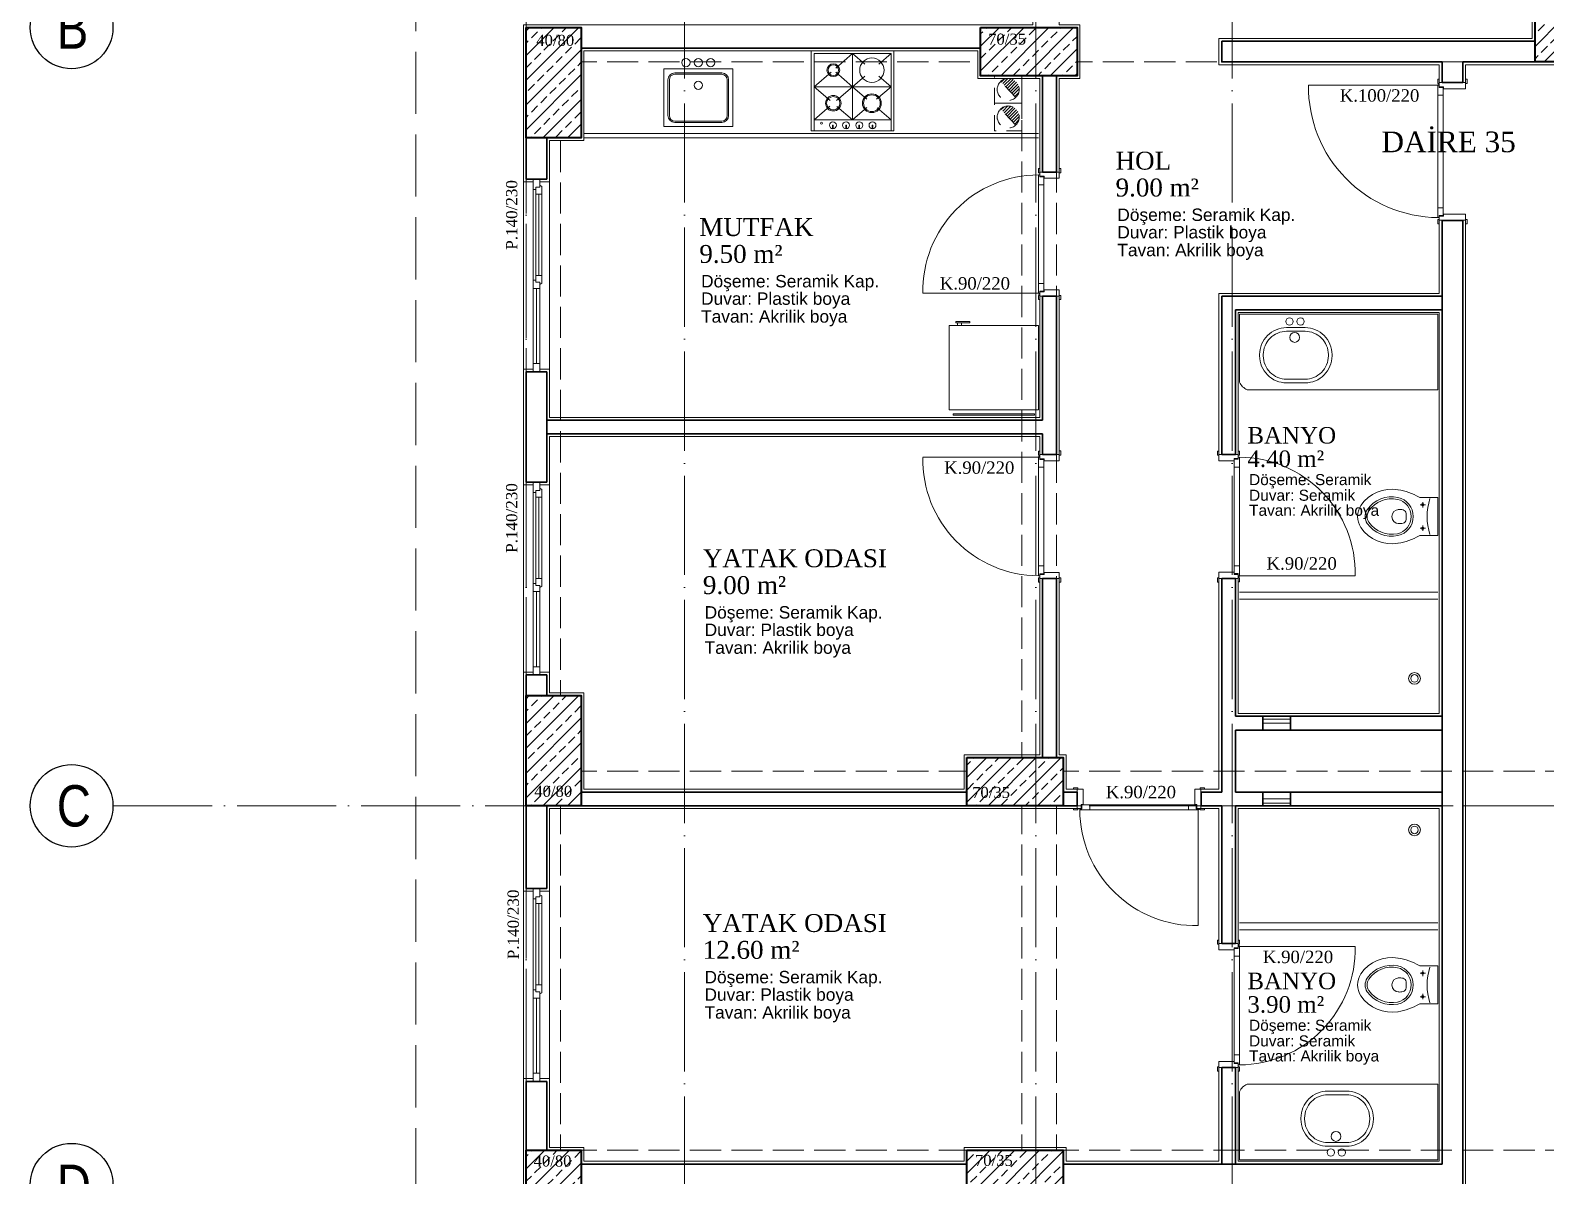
# Model space of a CAD drawing. Header units: millimetres. Extents: x 11587 to 81192, y -36083 to -25300.
# Drawn here: x 42566 to 43666, y -33774 to -32942 of the extents above; entities that cross this region are included whole.
import ezdxf

# ---------------------------------------------------------------- set-up
doc = ezdxf.new("R2010")
doc.units = ezdxf.units.MM
doc.linetypes.add('AKS', pattern=[30, 24, -3, 0, -3])
doc.linetypes.add('IZDUSUM1', pattern=[20, 7.5, -5, 7.5, 0])
for name, color, linetype, lineweight in [('rtm-aks balon', 20, 'Continuous', 25), ('rtm-aks balon yazı', 7, 'Continuous', 20), ('rtm-aks yeni', 7, 'AKS', 20), ('rtm-cam', 141, 'Continuous', 9), ('rtm-duv tugla', 22, 'Continuous', 35), ('rtm-izdusum-üst ince', 8, 'IZDUSUM1', 5), ('rtm-kapı-ahsap', 35, 'Continuous', 13), ('rtm-mhl-yazı-adı', 150, 'Continuous', 30), ('rtm-mhl-yazı-m2', 7, 'Continuous', 20), ('rtm-mhl-yazı-malzeme', 253, 'Continuous', 13), ('rtm-pen-ahsap', 35, 'Continuous', 13), ('rtm-plan katmanı-05', 205, 'Continuous', 20), ('rtm-plan katmanı-07', 135, 'Continuous', 9), ('rtm-sıva', 252, 'Continuous', 15), ('rtm-tarama-betonarme', 51, 'Continuous', 15), ('rtm-tas_betonarme', 50, 'Continuous', 40), ('rtm-tefris vitrifiye', 9, 'Continuous', 9)]:
    doc.layers.add(name, color=color, linetype=linetype, lineweight=lineweight)
doc.styles.add('AKSYAZI', font='ARIALN.TTF')
doc.styles.add('ARIAL', font='times.ttf')
doc.styles.get("Standard").update_dxf_attribs({"font": 'arial.ttf'})
doc.styles.add('VAZ-OLCU', font='times.ttf', dxfattribs={"height": 60})
pattern_1 = [(45, (21096.76, 20249.116), (-8.980256, 8.980256), []), (45, (21105.74, 20249.116), (-8.980256, 8.980256), [6.35, -3.175])]

# ---------------------------------------------------------------- blocks, each defined once
blk = doc.blocks.new('KİRİŞA')
at = {"layer": 'rtm-izdusum-üst ince', "ltscale": 1.5}
for points in [[(21869.4, -53214.2), (22159.4, -53214.2)], [(22229.4, -53214.2), (22561.9, -53214.2)], [(22189.4, -53719.2), (22189.4, -53224.2)], [(22214.4, -53719.2), (22214.4, -53224.2)], [(21829.4, -53674.2), (21829.4, -53269.2)], [(21854.4, -53674.2), (21854.4, -53269.2)], [(21869.4, -53729.2), (22149.4, -53729.2)], [(22219.4, -53729.2), (22639.4, -53729.2)], [(21829.4, -54004.2), (21829.4, -53754.2)], [(21854.4, -54004.2), (21854.4, -53754.2)], [(21869.4, -53754.2), (22149.4, -53754.2)], [(22189.4, -54004.2), (22189.4, -53754.2)], [(22214.4, -54004.2), (22214.4, -53754.2)], [(22219.4, -53754.2), (22639.4, -53754.2)], [(21869.4, -54004.2), (22149.4, -54004.2)], [(22219.4, -54004.2), (22629.4, -54004.2)]]:
    blk.add_lwpolyline(points, dxfattribs=at)
blk = doc.blocks.new('rty')
at = {"layer": 'rtm-kapı-ahsap'}
for p, q in [((-58244.9, -62700.3), (-58243.8, -62700.3)), ((-58244.9, -62703.4), (-58244.9, -62700.3)), ((-58243.8, -62700.3), (-58243.8, -62703.4)), ((-58243.8, -62707.4), (-58243.8, -62702.9)), ((-58229.8, -62702.9), (-58243.8, -62702.9)), ((-58229.8, -62700.4), (-58229.8, -62703.4)), ((-58228.8, -62700.4), (-58229.8, -62700.4)), ((-58229.8, -62702.9), (-58229.8, -62705.9)), ((-58228.8, -62703.4), (-58228.8, -62700.4)), ((-58243.8, -62703.4), (-58244.9, -62703.4)), ((-58232.8, -62707.4), (-58243.8, -62707.4)), ((-58232.8, -62705.9), (-58232.8, -62707.4)), ((-58229.8, -62705.9), (-58232.8, -62705.9)), ((-58232.6, -62706.4), (-58232.6, -62789.4)), ((-58232.6, -62706.4), (-58229.7, -62706.4)), ((-58228.8, -62712), (-58232.6, -62712)), ((-58229.8, -62703.4), (-58228.8, -62703.4)), ((-58229.8, -62704.9), (-58228.8, -62704.9)), ((-58229.7, -62706.4), (-58229.7, -62704.9)), ((-58228.8, -62790.9), (-58228.8, -62704.9)), ((-58144.8, -62704.9), (-58228.8, -62704.9)), ((-58243.8, -62788.4), (-58243.8, -62792.9)), ((-58232.8, -62788.4), (-58243.8, -62788.4)), ((-58232.8, -62789.9), (-58232.8, -62788.4)), ((-58229.8, -62789.9), (-58232.8, -62789.9)), ((-58228.8, -62783.7), (-58232.6, -62783.7)), ((-58232.6, -62789.4), (-58229.7, -62789.4)), ((-58229.8, -62792.9), (-58229.8, -62789.9)), ((-58229.8, -62790.9), (-58228.8, -62790.9)), ((-58229.7, -62789.4), (-58229.7, -62790.9)), ((-58243.8, -62792.3), (-58244.9, -62792.3)), ((-58244.9, -62792.3), (-58244.9, -62795.4)), ((-58244.9, -62795.4), (-58243.8, -62795.4)), ((-58243.8, -62795.4), (-58243.8, -62792.3)), ((-58229.8, -62792.9), (-58243.8, -62792.9)), ((-58229.8, -62795.4), (-58229.8, -62792.3)), ((-58229.8, -62792.3), (-58228.8, -62792.3)), ((-58228.8, -62795.4), (-58229.8, -62795.4)), ((-58228.8, -62792.3), (-58228.8, -62795.4))]:
    blk.add_line(p, q, dxfattribs=at)
at = {"layer": 'rtm-kapı-ahsap', "const_width": 0.392}
blk.add_lwpolyline([(-58229.2, -62703.9, 1), (-58229.2, -62704.5, 1)], format="xyb", close=True, dxfattribs=at)
at = {"layer": 'rtm-kapı-ahsap'}
blk.add_arc((-58229.1, -62706.6), 84.3, 270.2011, 1.1472, dxfattribs=at)
blk = doc.blocks.new('K-100')
at = {"layer": 'rtm-kapı-ahsap'}
for p, q in [((-34308.1, -13702.2), (-34307, -13702.2)), ((-34308.1, -13705.4), (-34308.1, -13702.2)), ((-34307, -13705.4), (-34308.1, -13705.4)), ((-34307, -13702.2), (-34307, -13705.4)), ((-34307, -13709.3), (-34307, -13704.8)), ((-34288, -13704.8), (-34307, -13704.8)), ((-34288, -13707.8), (-34291, -13707.8)), ((-34291, -13707.8), (-34291, -13709.3)), ((-34290.8, -13801.3), (-34290.8, -13708.3)), ((-34290.8, -13708.3), (-34287.9, -13708.3)), ((-34288, -13702.3), (-34288, -13705.4)), ((-34287, -13702.3), (-34288, -13702.3)), ((-34288, -13704.8), (-34288, -13707.8)), ((-34288, -13705.4), (-34287, -13705.4)), ((-34288, -13706.8), (-34287, -13706.8)), ((-34287.9, -13708.3), (-34287.9, -13706.8)), ((-34287, -13705.4), (-34287, -13702.3)), ((-34287, -13706.8), (-34287, -13802.8)), ((-34291, -13709.3), (-34307, -13709.3)), ((-34287, -13713.9), (-34290.8, -13713.9)), ((-34287, -13795.6), (-34290.8, -13795.6)), ((-34307, -13804.2), (-34308.1, -13804.2)), ((-34308.1, -13804.2), (-34308.1, -13807.3)), ((-34308.1, -13807.3), (-34307, -13807.3)), ((-34307, -13800.3), (-34307, -13804.8)), ((-34291, -13800.3), (-34307, -13800.3)), ((-34307, -13807.3), (-34307, -13804.2)), ((-34288, -13804.8), (-34307, -13804.8)), ((-34291, -13801.8), (-34291, -13800.3)), ((-34288, -13801.8), (-34291, -13801.8)), ((-34290.8, -13801.3), (-34287.9, -13801.3)), ((-34288, -13804.8), (-34288, -13801.8)), ((-34288, -13802.8), (-34287, -13802.8)), ((-34288, -13807.3), (-34288, -13804.2)), ((-34288, -13804.2), (-34287, -13804.2)), ((-34287, -13807.3), (-34288, -13807.3)), ((-34287.9, -13801.3), (-34287.9, -13802.8)), ((-34193, -13802.8), (-34287, -13802.8)), ((-34287, -13804.2), (-34287, -13807.3))]:
    blk.add_line(p, q, dxfattribs=at)
at = {"layer": 'rtm-kapı-ahsap', "const_width": 0.392}
blk.add_lwpolyline([(-34287.4, -13803.7, -1), (-34287.4, -13803.1, -1)], format="xyb", close=True, dxfattribs=at)
at = {"layer": 'rtm-kapı-ahsap'}
blk.add_arc((-34287.9, -13801.7), 94.9, 359.3332, 89.4605, dxfattribs=at)

msp = doc.modelspace()

# ---------------------------------------------------------------- hatches: boundary and pattern name
at = {"layer": 'rtm-izdusum-üst ince', "ltscale": 1.5}
h = msp.add_hatch(dxfattribs=at)
h.set_pattern_fill('ANSI31', color=256, scale=0.5, angle=180, style=0)
h.set_pattern_definition([(225, (44510.5832, -32975.134), (1.122532, -1.122532), [])])
edge = h.paths.add_edge_path()
edge.add_arc((43276.19, -32985.13), 8, 312.76259, 492.76259)
edge.add_line((43270.76, -32979.26), (43281.62, -32991.01))
h = msp.add_hatch(dxfattribs=at)
h.set_pattern_fill('ANSI31', color=256, scale=0.5, angle=180, style=0)
h.set_pattern_definition([(225, (44510.5832, -32995.134), (1.122532, -1.122532), [])])
edge = h.paths.add_edge_path()
edge.add_arc((43276.19, -33005.13), 8, 312.76259, 492.76259)
edge.add_line((43270.76, -32999.26), (43281.62, -33011.01))
at = {"layer": 'rtm-tarama-betonarme'}
h = msp.add_hatch(dxfattribs=at)
h.set_pattern_fill('ANSI33', color=256, scale=2, style=0)
h.set_pattern_definition(pattern_1)
h.paths.add_polyline_path([(42926.19, -32940.13), (42966.19, -32940.13), (42966.19, -33020.13), (42926.19, -33020.13)])
h = msp.add_hatch(dxfattribs=at)
h.set_pattern_fill('ANSI33', color=256, scale=2, style=0)
h.set_pattern_definition(pattern_1)
h.paths.add_polyline_path([(43326.19, -32940.13), (43326.19, -32975.13), (43256.19, -32975.13), (43256.19, -32940.13)])
h = msp.add_hatch(dxfattribs=at)
h.set_pattern_fill('ANSI33', color=256, scale=2, style=0)
h.set_pattern_definition([(45, (491158.407, 30119.077), (-8.98025612, 8.98025612), []), (45, (491167.387, 30119.077), (-8.98025612, 8.98025612), [6.35, -3.175])])
h.paths.add_polyline_path([(43768.69, -32935.13), (43768.69, -32965.13), (43658.69, -32965.13), (43658.69, -32935.13)])
h = msp.add_hatch(dxfattribs=at)
h.set_pattern_fill('ANSI33', color=256, scale=2, style=0)
h.set_pattern_definition(pattern_1)
h.paths.add_polyline_path([(42926.19, -33425.13), (42966.19, -33425.13), (42966.19, -33505.13), (42926.19, -33505.13)])
h = msp.add_hatch(dxfattribs=at)
h.set_pattern_fill('ANSI33', color=256, scale=2, style=0)
h.set_pattern_definition(pattern_1)
h.paths.add_polyline_path([(43246.19, -33505.13), (43246.19, -33470.13), (43316.19, -33470.13), (43316.19, -33505.13)])
h = msp.add_hatch(dxfattribs=at)
h.set_pattern_fill('ANSI33', color=256, scale=2, style=0)
h.set_pattern_definition(pattern_1)
h.paths.add_polyline_path([(42926.19, -33755.13), (42966.19, -33755.13), (42966.19, -33835.13), (42926.19, -33835.13)])
h = msp.add_hatch(dxfattribs=at)
h.set_pattern_fill('ANSI33', color=256, scale=2, style=0)
h.set_pattern_definition(pattern_1)
h.paths.add_polyline_path([(43246.19, -33790.13), (43246.19, -33755.13), (43316.19, -33755.13), (43316.19, -33790.13)])

# ---------------------------------------------------------------- linework, layer by layer
at = {"layer": 'rtm-aks balon'}
for centre in [(42596.19, -32940.13), (42596.19, -33505.13), (42596.19, -33780.13)]:
    msp.add_circle(centre, 30, dxfattribs=at)
at = {"layer": 'rtm-aks yeni', "ltscale": 3}
for p, q in [((42926.19, -35680.13), (42926.19, -31980.13)), ((43041.19, -35680.13), (43041.19, -31980.13)), ((43296.19, -35680.13), (43296.19, -31980.13)), ((43438.69, -35680.13), (43438.69, -31980.13)), ((42626.19, -33505.13), (44416.19, -33505.13))]:
    msp.add_line(p, q, dxfattribs=at)
at = {"layer": 'rtm-cam'}
for p, q in [((42935.44, -33061.13), (42935.44, -33120.13)), ((42933.69, -33129.63), (42933.69, -33184.13)), ((42935.44, -33281.13), (42935.44, -33340.13)), ((42933.69, -33349.63), (42933.69, -33404.13)), ((42935.44, -33576.13), (42935.44, -33635.13)), ((42933.69, -33644.63), (42933.69, -33699.13))]:
    msp.add_line(p, q, dxfattribs=at)
at = {"layer": 'rtm-duv tugla'}
for points in [[(43431.19, -32950.13), (43658.69, -32950.13)], [(43591.19, -32965.13), (43431.19, -32965.13), (43431.19, -32950.13)], [(42966.19, -32955.13), (43256.19, -32955.13)], [(43591.19, -32980.13), (43591.19, -32965.13)], [(43606.19, -32980.13), (43606.19, -32965.13), (43658.69, -32965.13)], [(43301.19, -32975.13), (43301.19, -33045.13)], [(43311.19, -32975.13), (43311.19, -33045.13)], [(43591.19, -32980.13), (43606.19, -32980.13)], [(42926.19, -33020.13), (42926.19, -33050.13)], [(42941.19, -33020.13), (42941.19, -33050.13)], [(42941.19, -33050.13), (42926.19, -33050.13)], [(43311.19, -33045.13), (43301.19, -33045.13)], [(43591.19, -33765.13), (43591.19, -33080.13)], [(43591.19, -33080.13), (43606.19, -33080.13)], [(43606.19, -34465.13), (43606.19, -33080.13)], [(43301.19, -33135.13), (43301.19, -33225.13)], [(43311.19, -33135.13), (43301.19, -33135.13)], [(43311.19, -33135.13), (43311.19, -33250.13)], [(43431.19, -33135.13), (43431.19, -33250.13)], [(43591.19, -33135.13), (43431.19, -33135.13)], [(43441.19, -33145.13), (43441.19, -33250.13)], [(43591.19, -33145.13), (43441.19, -33145.13)], [(42926.19, -33190.13), (42926.19, -33270.13)], [(42941.19, -33190.13), (42926.19, -33190.13)], [(42941.19, -33190.13), (42941.19, -33270.13)], [(43301.19, -33225.13), (42941.19, -33225.13)], [(43301.19, -33235.13), (42941.19, -33235.13)], [(43301.19, -33235.13), (43301.19, -33250.13)], [(43311.19, -33250.13), (43301.19, -33250.13)], [(43431.19, -33250.13), (43441.19, -33250.13)], [(42941.19, -33270.13), (42926.19, -33270.13)], [(43301.19, -33340.13), (43301.19, -33470.13)], [(43311.19, -33340.13), (43301.19, -33340.13)], [(43311.19, -33340.13), (43311.19, -33470.13)], [(43431.19, -33340.13), (43431.19, -33495.13)], [(43431.19, -33340.13), (43441.19, -33340.13)], [(43441.19, -33340.13), (43441.19, -33440.13)], [(42926.19, -33410.13), (42926.19, -33425.13)], [(42941.19, -33410.13), (42926.19, -33410.13)], [(42941.19, -33410.13), (42941.19, -33425.13)], [(43591.19, -33440.13), (43441.19, -33440.13)], [(43461.19, -33450.13), (43461.19, -33440.13)], [(43481.19, -33450.13), (43481.19, -33440.13)], [(43441.19, -33450.13), (43441.19, -33495.13)], [(43591.19, -33450.13), (43441.19, -33450.13)], [(42966.19, -33495.13), (43246.19, -33495.13)], [(43326.19, -33495.13), (43316.19, -33495.13)], [(43326.19, -33495.13), (43326.19, -33505.13)], [(43431.19, -33495.13), (43416.19, -33495.13)], [(43416.19, -33495.13), (43416.19, -33505.13)], [(43591.19, -33495.13), (43441.19, -33495.13)], [(43461.19, -33495.13), (43461.19, -33505.13)], [(43481.19, -33495.13), (43481.19, -33505.13)], [(42926.19, -33505.13), (42926.19, -33565.13)], [(42941.19, -33505.13), (42941.19, -33565.13)], [(42966.19, -33505.13), (43246.19, -33505.13)], [(43326.19, -33505.13), (43316.19, -33505.13)], [(43431.19, -33505.13), (43416.19, -33505.13)], [(43431.19, -33505.13), (43431.19, -33605.13)], [(43441.19, -33505.13), (43441.19, -33605.13)], [(43591.19, -33505.13), (43441.19, -33505.13)], [(42941.19, -33565.13), (42926.19, -33565.13)], [(43431.19, -33605.13), (43441.19, -33605.13)], [(43431.19, -33695.13), (43431.19, -33765.13)], [(43431.19, -33695.13), (43441.19, -33695.13)], [(43441.19, -33695.13), (43441.19, -33765.13)], [(42926.19, -33705.13), (42926.19, -33755.13)], [(42941.19, -33705.13), (42926.19, -33705.13)], [(42941.19, -33705.13), (42941.19, -33755.13)], [(42966.19, -33765.13), (43246.19, -33765.13)], [(43316.19, -33765.13), (43591.19, -33765.13)]]:
    msp.add_lwpolyline(points, dxfattribs=at)
at = {"layer": 'rtm-izdusum-üst ince', "ltscale": 3}
msp.add_lwpolyline([(44416.19, -34180.13), (44496.19, -34180.13), (44496.19, -32860.13), (44126.19, -32860.13), (44126.19, -32200.13), (43216.19, -32200.13), (43216.19, -32860.13), (42846.19, -32860.13), (42846.19, -34685.13), (42961.19, -34685.13), (42961.19, -35350.13), (50656.19, -35350.13), (50656.19, -34685.13), (50771.19, -34685.13), (50771.19, -32860.13), (50401.19, -32860.13), (50401.19, -32200.13), (49491.19, -32200.13), (49491.19, -32860.13), (49121.19, -32860.13), (49121.19, -34180.13), (49201.19, -34180.13)], dxfattribs=at)
at = {"layer": 'rtm-izdusum-üst ince', "ltscale": 1.5}
for points in [[(43286.19, -32975.13), (43286.19, -32995.13), (43266.19, -32995.13), (43266.19, -32975.13), (43286.19, -32975.13)], [(43281.62, -32991.01), (43270.76, -32979.26)], [(43286.19, -32995.13), (43286.19, -33015.13), (43266.19, -33015.13), (43266.19, -32995.13), (43286.19, -32995.13)], [(43281.62, -33011.01), (43270.76, -32999.26)]]:
    msp.add_lwpolyline(points, dxfattribs=at)
for centre in [(43276.19, -32985.13), (43276.19, -33005.13)]:
    msp.add_circle(centre, 8, dxfattribs=at)
at = {"layer": 'rtm-kapı-ahsap'}
for points in [[(43461.19, -33442.13), (43481.19, -33442.13)], [(43461.19, -33445.13), (43481.19, -33445.13)], [(43461.19, -33500.13), (43481.19, -33500.13)], [(43461.19, -33503.13), (43481.19, -33503.13)]]:
    msp.add_lwpolyline(points, dxfattribs=at)
at = {"layer": 'rtm-pen-ahsap'}
for p, q in [((42931.19, -33057.63), (42931.19, -33050.13)), ((42936.19, -33050.13), (42936.19, -33056.13)), ((42931.19, -33057.63), (42933.19, -33057.63)), ((42933.19, -33056.13), (42933.19, -33061.13)), ((42933.19, -33056.13), (42936.19, -33056.13)), ((42933.19, -33120.13), (42933.19, -33061.13)), ((42933.19, -33061.13), (42937.69, -33061.13)), ((42937.69, -33055.5), (42937.69, -33061.13)), ((42937.69, -33120.13), (42937.69, -33061.13)), ((42931.19, -33131.13), (42931.19, -33123.63)), ((42933.19, -33123.63), (42931.19, -33123.63)), ((42933.19, -33125.13), (42933.19, -33120.13)), ((42933.19, -33120.13), (42937.69, -33120.13)), ((42933.19, -33125.13), (42936.19, -33125.13)), ((42936.19, -33125.13), (42936.19, -33129.63)), ((42937.69, -33125.77), (42937.69, -33120.13)), ((42931.19, -33129.63), (42936.19, -33129.63)), ((42931.19, -33131.13), (42931.19, -33190.13)), ((42936.19, -33179.13), (42936.19, -33129.63)), ((42936.19, -33179.13), (42936.19, -33184.77)), ((42931.19, -33184.13), (42936.19, -33184.13)), ((42936.19, -33190.13), (42936.19, -33184.13)), ((42931.19, -33277.63), (42931.19, -33270.13)), ((42936.19, -33270.13), (42936.19, -33276.13)), ((42931.19, -33277.63), (42933.19, -33277.63)), ((42933.19, -33276.13), (42933.19, -33281.13)), ((42933.19, -33276.13), (42936.19, -33276.13)), ((42933.19, -33340.13), (42933.19, -33281.13)), ((42933.19, -33281.13), (42937.69, -33281.13)), ((42937.69, -33275.5), (42937.69, -33281.13)), ((42937.69, -33340.13), (42937.69, -33281.13)), ((42931.19, -33351.13), (42931.19, -33343.63)), ((42933.19, -33343.63), (42931.19, -33343.63)), ((42933.19, -33345.13), (42933.19, -33340.13)), ((42933.19, -33340.13), (42937.69, -33340.13)), ((42933.19, -33345.13), (42936.19, -33345.13)), ((42936.19, -33345.13), (42936.19, -33349.63)), ((42937.69, -33345.77), (42937.69, -33340.13)), ((42931.19, -33349.63), (42936.19, -33349.63)), ((42931.19, -33351.13), (42931.19, -33410.13)), ((42936.19, -33399.13), (42936.19, -33349.63)), ((42936.19, -33399.13), (42936.19, -33404.77)), ((42931.19, -33404.13), (42936.19, -33404.13)), ((42936.19, -33410.13), (42936.19, -33404.13)), ((42931.19, -33572.63), (42931.19, -33565.13)), ((42936.19, -33565.13), (42936.19, -33571.13)), ((42931.19, -33572.63), (42933.19, -33572.63)), ((42933.19, -33571.13), (42933.19, -33576.13)), ((42933.19, -33571.13), (42936.19, -33571.13)), ((42933.19, -33635.13), (42933.19, -33576.13)), ((42933.19, -33576.13), (42937.69, -33576.13)), ((42937.69, -33570.5), (42937.69, -33576.13)), ((42937.69, -33635.13), (42937.69, -33576.13)), ((42931.19, -33646.13), (42931.19, -33638.63)), ((42933.19, -33638.63), (42931.19, -33638.63)), ((42931.19, -33644.63), (42936.19, -33644.63)), ((42933.19, -33640.13), (42933.19, -33635.13)), ((42933.19, -33635.13), (42937.69, -33635.13)), ((42933.19, -33640.13), (42936.19, -33640.13)), ((42936.19, -33640.13), (42936.19, -33644.63)), ((42936.19, -33694.13), (42936.19, -33644.63)), ((42937.69, -33640.77), (42937.69, -33635.13)), ((42931.19, -33646.13), (42931.19, -33705.13)), ((42931.19, -33699.13), (42936.19, -33699.13)), ((42936.19, -33694.13), (42936.19, -33699.77)), ((42936.19, -33705.13), (42936.19, -33699.13))]:
    msp.add_line(p, q, dxfattribs=at)
for points in [[(42937.69, -33055.5), (42936.19, -33054.63)], [(42937.69, -33125.77), (42936.19, -33126.64)], [(42937.69, -33275.5), (42936.19, -33274.63)], [(42937.69, -33345.77), (42936.19, -33346.64)], [(42937.69, -33570.5), (42936.19, -33569.63)], [(42937.69, -33640.77), (42936.19, -33641.64)]]:
    msp.add_lwpolyline(points, dxfattribs=at)
at = {"layer": 'rtm-plan katmanı-05', "ltscale": 0.6}
for points in [[(42924.19, -33188.13), (42924.19, -33052.13)], [(42943.19, -33188.13), (42943.19, -33052.13)], [(42924.19, -33408.13), (42924.19, -33272.13)], [(42943.19, -33408.13), (42943.19, -33272.13)], [(42924.19, -33703.13), (42924.19, -33567.13)], [(42943.19, -33703.13), (42943.19, -33567.13)]]:
    msp.add_lwpolyline(points, dxfattribs=at)
at = {"layer": 'rtm-plan katmanı-07'}
for points in [[(42931.19, -33123.63), (42931.19, -33057.63)], [(42931.19, -33343.63), (42931.19, -33277.63)], [(42931.19, -33638.63), (42931.19, -33572.63)]]:
    msp.add_lwpolyline(points, dxfattribs=at)
at = {"layer": 'rtm-sıva'}
for points in [[(43589.19, -32980.13), (43589.19, -32967.13), (43429.19, -32967.13), (43429.19, -32948.13), (43656.69, -32948.13), (43656.69, -32933.13), (43661.69, -32933.13), (43661.69, -32397.13), (43519.19, -32397.13), (43519.19, -32390.13)], [(42931.19, -33052.13), (42924.19, -33052.13), (42924.19, -32938.13), (43294.19, -32938.13), (43294.19, -32838.13)], [(43313.19, -33045.13), (43313.19, -32977.13), (43328.19, -32977.13), (43328.19, -32938.13), (43313.19, -32938.13), (43313.19, -32838.13)], [(42936.19, -33052.13), (42943.19, -33052.13), (42943.19, -33022.13), (42968.19, -33022.13), (42968.19, -32957.13), (43254.19, -32957.13), (43254.19, -32977.13), (43299.19, -32977.13), (43299.19, -33045.13)], [(43734.19, -32980.13), (43734.19, -32967.13), (43608.19, -32967.13), (43608.19, -32980.13)], [(43589.19, -33080.13), (43589.19, -33133.13), (43429.19, -33133.13), (43429.19, -33250.13)], [(43608.19, -33080.13), (43608.19, -34465.13)], [(43299.19, -33135.13), (43299.19, -33223.13), (42943.19, -33223.13), (42943.19, -33188.13), (42936.19, -33188.13)], [(43313.19, -33250.13), (43313.19, -33135.13)], [(43443.19, -33250.13), (43443.19, -33147.13), (43589.19, -33147.13), (43589.19, -33438.13), (43443.19, -33438.13), (43443.19, -33340.13)], [(42931.19, -33272.13), (42924.19, -33272.13), (42924.19, -33188.13), (42931.19, -33188.13)], [(43299.19, -33250.13), (43299.19, -33237.13), (42943.19, -33237.13), (42943.19, -33272.13), (42936.19, -33272.13)], [(43299.19, -33340.13), (43299.19, -33468.13), (43244.19, -33468.13), (43244.19, -33493.13), (42968.19, -33493.13), (42968.19, -33423.13), (42943.19, -33423.13), (42943.19, -33408.13), (42936.19, -33408.13)], [(43326.19, -33493.13), (43318.19, -33493.13), (43318.19, -33468.13), (43313.19, -33468.13), (43313.19, -33340.13)], [(43429.19, -33340.13), (43429.19, -33493.13), (43416.19, -33493.13)], [(42931.19, -33408.13), (42924.19, -33408.13), (42924.19, -33567.13), (42931.19, -33567.13)], [(43311.19, -33470.13), (43316.19, -33470.13), (43316.19, -33495.13)], [(42936.19, -33567.13), (42943.19, -33567.13), (42943.19, -33507.13), (43326.19, -33507.13)], [(43429.19, -33605.13), (43429.19, -33507.13), (43416.19, -33507.13)], [(43443.19, -33695.13), (43443.19, -33763.13), (43589.19, -33763.13), (43589.19, -33507.13), (43443.19, -33507.13), (43443.19, -33605.13)], [(43429.19, -33695.13), (43429.19, -33763.13), (43318.19, -33763.13), (43318.19, -33753.13), (43244.19, -33753.13), (43244.19, -33763.13), (42968.19, -33763.13), (42968.19, -33753.13), (42943.19, -33753.13), (42943.19, -33703.13), (42936.19, -33703.13)], [(42931.19, -33703.13), (42924.19, -33703.13), (42924.19, -33852.13), (42931.19, -33852.13)]]:
    msp.add_lwpolyline(points, dxfattribs=at)
at = {"layer": 'rtm-tas_betonarme'}
for points in [[(42926.19, -32940.13), (42966.19, -32940.13), (42966.19, -33020.13), (42926.19, -33020.13)], [(43256.19, -32940.13), (43326.19, -32940.13), (43326.19, -32975.13), (43256.19, -32975.13)], [(43658.69, -32935.13), (43768.69, -32935.13), (43768.69, -32965.13), (43658.69, -32965.13)], [(42926.19, -33425.13), (42966.19, -33425.13), (42966.19, -33505.13), (42926.19, -33505.13)], [(43246.19, -33470.13), (43316.19, -33470.13), (43316.19, -33505.13), (43246.19, -33505.13)], [(42926.19, -33755.13), (42966.19, -33755.13), (42966.19, -33835.13), (42926.19, -33835.13)], [(43246.19, -33755.13), (43316.19, -33755.13), (43316.19, -33790.13), (43246.19, -33790.13)]]:
    msp.add_lwpolyline(points, close=True, dxfattribs=at)
at = {"layer": 'rtm-tefris vitrifiye'}
for p, q in [((43133.22, -32957.13), (43133.22, -33015.13)), ((43133.22, -32957.13), (43193.22, -32957.13)), ((43135.22, -32959.13), (43191.22, -32959.13)), ((43135.22, -32959.13), (43135.22, -33015.13)), ((43151.02, -32969.59), (43163.22, -32959.13)), ((43163.22, -32959.13), (43172.18, -32966.82)), ((43163.22, -32959.13), (43163.22, -33007.13)), ((43182.25, -32966.82), (43191.22, -32959.13)), ((43191.22, -32959.13), (43191.22, -33007.13)), ((43026.19, -33012.13), (43026.19, -32970.13)), ((43026.19, -32970.13), (43076.19, -32970.13)), ((43034.19, -32973.13), (43068.19, -32973.13)), ((43034.19, -32974.13), (43068.19, -32974.13)), ((43076.19, -33012.13), (43076.19, -32970.13)), ((43147.63, -32972.49), (43135.22, -32983.13)), ((43163.22, -32983.13), (43150.98, -32972.65)), ((43029.19, -33004.13), (43029.19, -32978.13)), ((43030.19, -33004.13), (43030.19, -32978.13)), ((43072.19, -33004.13), (43072.19, -32978.13)), ((43073.19, -33004.13), (43073.19, -32978.13)), ((43135.22, -32983.13), (43146.91, -32993.15)), ((43135.22, -32983.13), (43191.22, -32983.13)), ((43163.22, -32983.13), (43151.51, -32993.17)), ((43172.18, -32975.45), (43163.22, -32983.13)), ((43163.22, -32983.13), (43173.67, -32992.1)), ((43191.22, -32983.13), (43180.59, -32992.24)), ((43191.22, -32983.13), (43182.25, -32975.45)), ((43146.74, -32997.26), (43135.22, -33007.13)), ((43135.22, -33007.13), (43191.22, -33007.13)), ((43151.85, -32997.39), (43163.22, -33007.13)), ((43173.51, -32998.31), (43163.22, -33007.13)), ((43180.99, -32998.37), (43191.22, -33007.13)), ((43191.22, -33007.13), (43191.22, -33015.13)), ((43076.19, -33012.13), (43026.19, -33012.13)), ((43068.19, -33008.13), (43034.19, -33008.13)), ((43068.19, -33009.13), (43034.19, -33009.13)), ((43133.22, -33015.13), (43193.22, -33015.13)), ((43149.18, -33011.16), (43148.64, -33011.16)), ((43148.64, -33011.16), (43148.64, -33013.62)), ((43149.18, -33013.62), (43149.18, -33011.16)), ((43158.76, -33011.16), (43158.22, -33011.16)), ((43158.22, -33011.16), (43158.22, -33013.62)), ((43158.76, -33013.62), (43158.76, -33011.16)), ((43168.35, -33011.16), (43167.81, -33011.16)), ((43167.81, -33011.16), (43167.81, -33013.62)), ((43168.35, -33013.62), (43168.35, -33011.16)), ((43177.93, -33011.16), (43177.4, -33011.16)), ((43177.4, -33011.16), (43177.4, -33013.62)), ((43177.93, -33013.62), (43177.93, -33011.16)), ((42968.19, -33020.13), (43298.19, -33020.13)), ((43233.29, -33217.57), (43233.29, -33156.57)), ((43238.29, -33153.57), (43238.29, -33154.57)), ((43248.29, -33153.57), (43238.29, -33153.57)), ((43238.29, -33154.57), (43248.29, -33154.57)), ((43239.29, -33156.57), (43239.29, -33154.57)), ((43242.29, -33156.57), (43242.29, -33154.57)), ((43248.29, -33154.57), (43248.29, -33153.57)), ((43298.29, -33156.57), (43298.29, -33217.57)), ((43298.29, -33217.57), (43233.29, -33217.57)), ((43295.29, -33220.57), (43236.29, -33220.57)), ((43236.29, -33220.57), (43236.29, -33221.57)), ((43236.29, -33221.57), (43295.29, -33221.57)), ((43295.29, -33221.57), (43295.29, -33220.57)), ((43575.6, -33281.39), (43588.19, -33281.39)), ((43588.19, -33308.88), (43588.19, -33281.39)), ((43565.09, -33292.97), (43565.09, -33297.3)), ((43579.07, -33286.61), (43575.36, -33286.61)), ((43577.19, -33284.77), (43577.19, -33288.68)), ((43579.07, -33303.66), (43575.36, -33303.66)), ((43577.19, -33305.5), (43577.19, -33301.59)), ((43575.6, -33308.88), (43588.19, -33308.88)), ((43575.6, -33621.39), (43588.19, -33621.39)), ((43588.19, -33621.39), (43588.19, -33648.88)), ((43565.09, -33637.3), (43565.09, -33632.97)), ((43579.07, -33626.61), (43575.36, -33626.61)), ((43577.19, -33624.77), (43577.19, -33628.68)), ((43579.07, -33643.66), (43575.36, -33643.66)), ((43577.19, -33645.5), (43577.19, -33641.59)), ((43575.6, -33648.88), (43588.19, -33648.88))]:
    msp.add_line(p, q, dxfattribs=at)
for points in [[(43193.22, -32957.13), (43193.22, -33015.13)], [(42968.19, -33017.13), (43298.19, -33017.13)], [(43233.29, -33156.57), (43298.29, -33156.57)], [(43588.19, -33350.13), (43444.19, -33350.13)], [(43588.19, -33355.13), (43444.19, -33355.13)], [(43588.19, -33590.13), (43444.19, -33590.13)], [(43588.19, -33595.13), (43444.19, -33595.13)]]:
    msp.add_lwpolyline(points, dxfattribs=at)
for points in [[(43588.19, -33203.13), (43449.77, -33203.13, -0.2032744), (43444.19, -33197.55), (43444.19, -33148.13), (43588.19, -33148.13), (43588.19, -33203.13)], [(43458.72, -33178.5), (43458.72, -33177.61, -0.4142136), (43478.33, -33158.01), (43491.72, -33158.01, -0.4142136), (43511.32, -33177.61), (43511.32, -33178.5, -0.4142136), (43491.72, -33198.1), (43478.33, -33198.1, -0.4142136)], [(43461.4, -33178.5), (43461.4, -33177.61, -0.4142136), (43478.33, -33160.68), (43491.72, -33160.68, -0.4142136), (43508.65, -33177.61), (43508.65, -33178.5, -0.4142136), (43491.72, -33195.43), (43478.33, -33195.43, -0.4142136)], [(43588.19, -33707.13), (43449.77, -33707.13, 0.2032744), (43444.19, -33712.72), (43444.19, -33762.13), (43588.19, -33762.13), (43588.19, -33707.13)], [(43488.72, -33731.77), (43488.72, -33732.66, 0.4142136), (43508.33, -33752.26), (43521.72, -33752.26, 0.4142136), (43541.32, -33732.66), (43541.32, -33731.77, 0.4142136), (43521.72, -33712.17), (43508.33, -33712.17, 0.4142136)], [(43491.4, -33731.77), (43491.4, -33732.66, 0.4142136), (43508.33, -33749.59), (43521.72, -33749.59, 0.4142136), (43538.65, -33732.66), (43538.65, -33731.77, 0.4142136), (43521.72, -33714.84), (43508.33, -33714.84, 0.4142136)]]:
    msp.add_lwpolyline(points, format="xyb", close=True, dxfattribs=at)
for centre, radius in [((43042.19, -32965.63), 3), ((43051.19, -32965.63), 3), ((43060.19, -32965.63), 3), ((43177.22, -32971.13), 8.84), ((43149.22, -32971.13), 4.63), ((43149.22, -32971.13), 3.84), ((43051.19, -32982.13), 3), ((43149.22, -32995.13), 5.63), ((43149.22, -32995.13), 4.84), ((43177.22, -32995.13), 6.84), ((43177.22, -32995.13), 6.05), ((43140.63, -33009.56), 0.75), ((43148.91, -33011.13), 2.5), ((43158.49, -33011.13), 2.5), ((43168.08, -33011.13), 2.5), ((43177.67, -33011.13), 2.5), ((43480.45, -33153.55), 2.67), ((43488.47, -33153.55), 2.67), ((43484.19, -33165.13), 3.56), ((43577.19, -33286.61), 0.825), ((43577.19, -33303.66), 0.825), ((43571.19, -33412.63), 4.25), ((43571.19, -33412.63), 2.75), ((43571.19, -33522.63), 4.25), ((43571.19, -33522.63), 2.75), ((43577.19, -33626.61), 0.825), ((43577.19, -33643.66), 0.825), ((43514.19, -33745.13), 3.56), ((43510.45, -33756.72), 2.67), ((43518.47, -33756.72), 2.67)]:
    msp.add_circle(centre, radius, dxfattribs=at)
for centre, radius, start, end in [((43034.19, -32978.13), 5, 90, 180), ((43034.19, -32978.13), 4, 90, 180), ((43068.19, -32978.13), 5, 0, 90), ((43068.19, -32978.13), 4, 0, 90), ((43034.19, -33004.13), 5, 180, 270), ((43034.19, -33004.13), 4, 180, 270), ((43068.19, -33004.13), 4, 270, 0), ((43068.19, -33004.13), 5, 270, 0), ((43554.81, -33302.83), 27.5, 80.50823, 145.09555), ((43554.81, -33302.83), 22, 78.5694, 144.81148), ((43554.81, -33302.83), 20.57, 78.5694, 144.81148), ((43555.96, -33295.21), 14.3, 0.2662, 77.18786), ((43552.44, -33319.16), 44, 59.90538, 81.23608), ((43575.6, -33279.19), 2.2, 239.90538, 270), ((43624.38, -33295.13), 44, 162.84732, 197.15271), ((43544.74, -33295.13), 14.85, 147.23949, 212.76051), ((43544.74, -33295.13), 9.35, 147.83251, 212.16753), ((43544.74, -33295.13), 7.92, 147.83251, 212.16753), ((43559.87, -33295.11), 5.11, 90, 179.73777), ((43555.96, -33295.21), 12.87, 0.2662, 77.18786), ((43560.19, -33302.94), 12.95, 77.82692, 93.31203), ((43562.34, -33292.97), 2.75, 0, 77.82692), ((43554.81, -33287.43), 27.5, 214.90445, 279.49177), ((43554.81, -33287.43), 22, 215.18852, 281.4306), ((43554.81, -33287.43), 20.57, 215.18852, 281.4306), ((43559.87, -33295.16), 5.12, 180.26223, 270), ((43555.96, -33295.06), 12.87, 282.81214, 359.7338), ((43555.96, -33295.06), 14.3, 282.81214, 359.7338), ((43560.19, -33287.33), 12.95, 266.68797, 282.17308), ((43562.34, -33297.3), 2.75, 282.17308, 0), ((43552.44, -33271.1), 44, 278.76392, 300.09462), ((43575.6, -33311.08), 2.2, 90, 120.09462), ((43554.81, -33642.83), 27.5, 80.50823, 145.09555), ((43554.81, -33642.83), 22, 78.5694, 144.81148), ((43554.81, -33642.83), 20.57, 78.5694, 144.81148), ((43555.96, -33635.21), 12.87, 0.2662, 77.18786), ((43555.96, -33635.21), 14.3, 0.2662, 77.18786), ((43552.44, -33659.16), 44, 59.90538, 81.23608), ((43575.6, -33619.19), 2.2, 239.90538, 270), ((43624.38, -33635.13), 44, 162.84729, 197.15268), ((43544.74, -33635.13), 14.85, 147.23949, 212.76051), ((43544.74, -33635.13), 9.35, 147.83247, 212.16749), ((43544.74, -33635.13), 7.92, 147.83247, 212.16749), ((43559.87, -33635.11), 5.12, 90, 179.73777), ((43560.19, -33642.94), 12.95, 77.82692, 93.31203), ((43562.34, -33632.97), 2.75, 0, 77.82692), ((43554.81, -33627.43), 27.5, 214.90445, 279.49177), ((43554.81, -33627.43), 22, 215.18852, 281.4306), ((43554.81, -33627.43), 20.57, 215.18852, 281.4306), ((43559.87, -33635.16), 5.11, 180.26223, 270), ((43555.96, -33635.06), 12.87, 282.81214, 359.7338), ((43555.96, -33635.06), 14.3, 282.81214, 359.7338), ((43560.19, -33627.33), 12.95, 266.68797, 282.17308), ((43562.34, -33637.3), 2.75, 282.17308, 0), ((43552.44, -33611.1), 44, 278.76392, 300.09462), ((43575.6, -33651.08), 2.2, 90, 120.09462)]:
    msp.add_arc(centre, radius, start, end, dxfattribs=at)

# ---------------------------------------------------------------- block references
at = {"layer": 'rtm-izdusum-üst ince'}
msp.add_blockref('KİRİŞA', (21096.76, 20249.12), dxfattribs=at)
at = {"layer": 'rtm-kapı-ahsap'}
for name, p, rotation in [('K-100', (9301.21, -46784.92), 180), ('rty', (-14930.59, -95838), 180), ('rty', (106119.06, -91736.91), 270)]:
    msp.add_blockref(name, p, dxfattribs=dict(at, rotation=rotation))
at = {"layer": 'rtm-kapı-ahsap', "xscale": -1}
msp.add_blockref('rty', (-14930.59, 29452.74), dxfattribs=at)
at = {"layer": 'rtm-kapı-ahsap', "xscale": -1, "rotation": 180}
msp.add_blockref('rty', (101672.97, -96043), dxfattribs=at)
at = {"layer": 'rtm-kapı-ahsap'}
msp.add_blockref('rty', (101672.97, 29097.74), dxfattribs=at)

# ---------------------------------------------------------------- texts
at = {"layer": 'rtm-aks balon yazı', "char_height": 30, "width": 27.7214, "attachment_point": 7, "style": 'AKSYAZI'}
for s, insert in [('B', (42585.4, -32955.55)), ('C', (42585.4, -33520.55)), ('D', (42585.4, -33795.55))]:
    msp.add_mtext(s, dxfattribs=dict(at, insert=insert))
at = {"layer": 'rtm-mhl-yazı-adı', "style": 'ARIAL'}
for s, height, p in [('DAİRE 35', 15, (43547.2, -33030.67)), ('HOL', 13, (43354.14, -33043.32)), ('MUTFAK', 13, (43051.92, -33091.53)), ('BANYO', 12, (43449.83, -33242.16)), ('YATAK ODASI', 13, (43054.51, -33331.92)), ('YATAK ODASI', 13, (43054.4, -33596.7)), ('BANYO', 12, (43449.83, -33638.25))]:
    msp.add_text(s, height=height, dxfattribs=at).set_placement(p)
at = {"layer": 'rtm-mhl-yazı-m2', "style": 'ARIAL'}
for s, height, p in [('40/80', 8, (42933.56, -32953.5)), ('70/35', 8, (43261.62, -32952.59)), ('9.00 m² ', 13, (43354.14, -33062.81)), ('9.50 m² ', 13, (43051.92, -33111.02)), ('4.40 m² ', 12, (43449.83, -33259.19)), ('9.00 m² ', 13, (43054.51, -33351.41)), ('40/80', 8, (42932.09, -33498.59)), ('70/35', 8, (43249.99, -33499.42)), ('12.60 m² ', 13, (43054.4, -33616.19)), ('3.90 m² ', 12, (43449.83, -33655.28)), ('40/80', 8, (42931.6, -33766.96)), ('70/35', 8, (43252.02, -33766.51))]:
    msp.add_text(s, height=height, dxfattribs=at).set_placement(p)
at = {"layer": 'rtm-mhl-yazı-malzeme', "style": 'VAZ-OLCU'}
for s, height, rotation, p in [('K.100/220', 9, 359.9602, (43516.93, -32993.96)), ('P.140/230', 8.192, 90.0398, (42919.81, -33101.45)), ('K.90/220', 9, 359.9602, (43226.53, -33130.38)), ('K.90/220', 9, 359.9602, (43229.67, -33264.1)), ('P.140/230', 8.192, 90.0398, (42919.81, -33321.45)), ('K.90/220', 9, 359.9602, (43463.79, -33333.68)), ('K.90/220', 9, 359.9602, (43347.05, -33499.64)), ('P.140/230', 8.192, 90.0398, (42920.91, -33616.45)), ('K.90/220', 9, 359.9602, (43461.14, -33619.28))]:
    msp.add_text(s, height=height, rotation=rotation, dxfattribs=at).set_placement(p)
at = {"layer": 'rtm-mhl-yazı-malzeme'}
for s, height, p in [('Döşeme: Seramik Kap.', 9, (43355.43, -33080.58)), ('Duvar: Plastik boya ', 9, (43355.43, -33093.25)), ('Tavan: Akrilik boya ', 9, (43355.43, -33106.18)), ('Döşeme: Seramik Kap.', 9, (43053.21, -33128.8)), ('Duvar: Plastik boya ', 9, (43053.21, -33141.46)), ('Tavan: Akrilik boya ', 9, (43053.21, -33154.4)), ('Döşeme: Seramik', 8, (43451.11, -33272.33)), ('Duvar: Seramik', 8, (43451.11, -33283.69)), ('Tavan: Akrilik boya ', 8, (43451.11, -33294.6)), ('Döşeme: Seramik Kap.', 9, (43055.8, -33369.19)), ('Duvar: Plastik boya ', 9, (43055.8, -33381.85)), ('Tavan: Akrilik boya ', 9, (43055.8, -33394.79)), ('Döşeme: Seramik Kap.', 9, (43055.69, -33633.96)), ('Duvar: Plastik boya ', 9, (43055.69, -33646.63)), ('Tavan: Akrilik boya ', 9, (43055.69, -33659.56)), ('Döşeme: Seramik', 8, (43451.11, -33668.42)), ('Duvar: Seramik', 8, (43451.11, -33679.78)), ('Tavan: Akrilik boya ', 8, (43451.11, -33690.69))]:
    msp.add_text(s, height=height, dxfattribs=at).set_placement(p)

doc.saveas('drawing.dxf')
